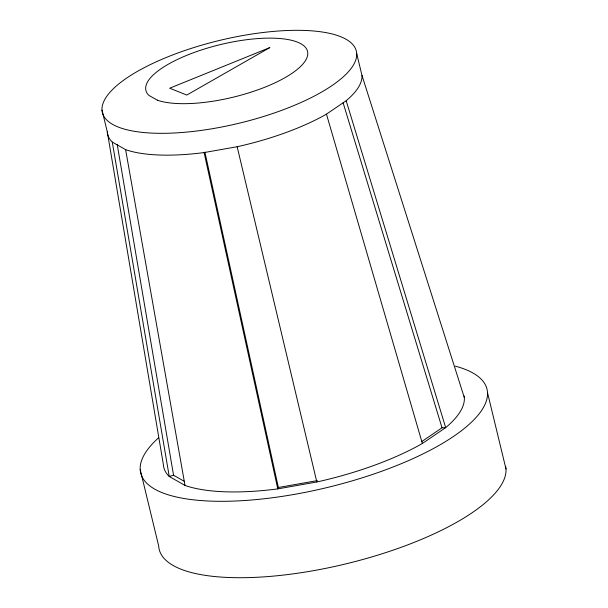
<?xml version="1.0" encoding="UTF-8"?>
<svg xmlns="http://www.w3.org/2000/svg" width="608" height="608" viewBox="0 0 608 608"><rect width="100%" height="100%" fill="white"/><g stroke="black" fill="none" stroke-linecap="round" stroke-linejoin="round"><path stroke-width="0.91" d="M204.896 152.091L278.358 487.494L277.78 488.885A154.394 50.266 -13.6 0 1 185.007 485.435L169.252 476.49A154.394 50.266 -13.6 0 1 163.354 464.451L107.297 131.883L102.015 110.056M107.297 131.883A130.636 42.53 -13.6 0 0 112.282 142.074L125.613 149.636A130.636 42.53 -13.6 0 0 204.113 152.562L237.158 146.726A130.636 42.53 -13.6 0 0 326.466 114.144L346.18 100.73A130.636 42.53 -13.6 0 0 361.98 75.415L356.698 53.588A130.636 42.53 -13.6 0 0 163.499 58.634A130.636 42.53 -13.6 0 0 167.869 133.243A130.636 42.53 -13.6 0 0 356.698 53.588M421.83 441.514L442.024 427.781L445.679 427.637A154.394 50.266 -13.6 0 0 464.155 395.968M204.113 152.562L277.78 488.885L316.829 481.984A154.394 50.266 -13.6 0 0 422.378 443.483L445.679 427.637L346.18 100.73M184.581 481.49L173.554 475.228L169.252 476.49L112.282 142.074M278.358 487.494L317.414 480.594M361.98 75.415L464.352 397.708M343.087 102.699L442.024 427.781M326.466 114.144L422.378 443.483M487.502 392.578L505.985 468.981M140.205 469.581L158.688 545.984A178.144 57.996 -13.6 0 0 339.758 565.318A178.144 57.996 -13.6 0 0 505.643 466.321M237.158 146.726L316.829 481.984M125.613 149.636L185.007 485.435M117.222 144.552L173.554 475.228M455.301 366.153A178.144 57.996 -13.6 0 1 436.217 446.994A178.144 57.996 -13.6 0 1 212.032 501.159A178.144 57.996 -13.6 0 1 158.513 437.859M269.762 47.622L186.793 95.053L169.7 88.206L269.762 47.622M157.335 100.176L148.854 95.357A83.136 27.064 -13.6 0 1 239.21 40.789A83.136 27.064 -13.6 0 1 294.021 71.911A83.136 27.064 -13.6 0 1 157.335 100.176"/></g></svg>
